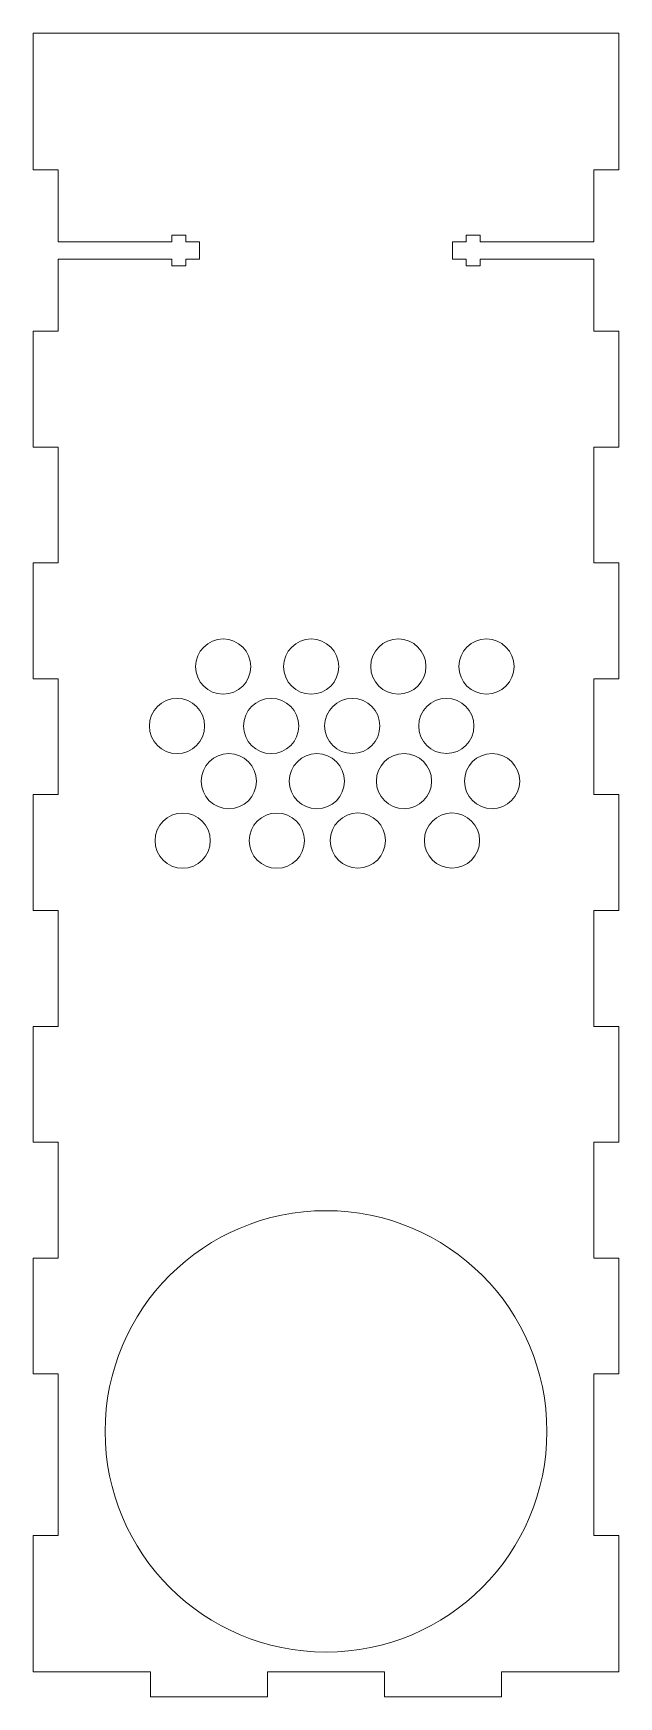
# Model space of a CAD drawing. Header units: inches. Extents: x 1020 to 1126, y -830 to -528.
import ezdxf

# ---------------------------------------------------------------- set-up
doc = ezdxf.new("R2010")
doc.units = ezdxf.units.IN
doc.header["$MEASUREMENT"] = 0
doc.layers.add('Laser Cut', color=7, linetype='Continuous')
doc.layers.add('Raster', color=7, linetype='Continuous')

# ---------------------------------------------------------------- blocks, each defined once
blk = doc.blocks.new('block 2')
at = {"layer": 'Laser Cut', "lineweight": 0}
for points in [[(1024.03, -784.08), (1024.03, -771), (1019.53, -771), (1019.53, -750), (1024.03, -750), (1024.03, -729), (1019.53, -729), (1019.53, -708), (1024.03, -708), (1024.03, -687), (1019.53, -687), (1019.53, -666), (1024.03, -666), (1024.03, -645), (1019.53, -645), (1019.53, -624), (1024.03, -624), (1024.03, -603), (1019.53, -603), (1019.53, -582), (1024.03, -582), (1024.03, -568.93), (1044.63, -568.93), (1044.63, -570.18), (1047.13, -570.18), (1047.13, -568.93), (1049.63, -568.93), (1049.63, -565.83), (1047.13, -565.83), (1047.13, -564.58), (1044.63, -564.58), (1044.63, -565.83), (1024.03, -565.83), (1024.03, -552.75), (1019.53, -552.75), (1019.53, -528), (1040.73, -528)], [(1104.33, -528), (1125.53, -528), (1125.53, -552.75), (1121.03, -552.75), (1121.03, -565.83), (1100.43, -565.83), (1100.43, -564.58), (1097.93, -564.58), (1097.93, -565.83), (1095.43, -565.83), (1095.43, -568.93), (1097.93, -568.93), (1097.93, -570.18), (1100.43, -570.18), (1100.43, -568.93), (1121.03, -568.93), (1121.03, -582), (1125.53, -582), (1125.53, -603), (1121.03, -603), (1121.03, -624), (1125.53, -624), (1125.53, -645), (1121.03, -645), (1121.03, -666), (1125.53, -666), (1125.53, -687), (1121.03, -687), (1121.03, -708), (1125.53, -708), (1125.53, -729), (1121.03, -729), (1121.03, -750), (1125.53, -750), (1125.53, -771), (1121.03, -771), (1121.03, -784.08)], [(1070.98, -825), (1061.93, -825), (1061.93, -829.5), (1040.73, -829.5), (1040.73, -825), (1019.53, -825), (1019.53, -800.25), (1024.03, -800.25), (1024.03, -787.18)], [(1121.03, -787.18), (1121.03, -800.25), (1125.53, -800.25), (1125.53, -825), (1104.33, -825), (1104.33, -829.5), (1083.13, -829.5), (1083.13, -825), (1074.08, -825)]]:
    blk.add_lwpolyline(points, dxfattribs=at)

msp = doc.modelspace()

# ---------------------------------------------------------------- linework, layer by layer
at = {"layer": 'Laser Cut', "lineweight": 0}
for points in [[(1024.03, -784.08), (1024.03, -787.18)], [(1121.03, -784.08), (1121.03, -787.18)], [(1019.53, -825), (1019.53, -825)], [(1070.98, -825), (1074.08, -825)]]:
    msp.add_lwpolyline(points, dxfattribs=at)
for points in [[(1040.73, -528), (1040.73, -528), (1054.96, -528), (1072.53, -528), (1090.09, -528), (1104.33, -528), (1104.33, -528), (1104.33, -528), (1090.09, -528), (1072.53, -528), (1054.96, -528), (1040.73, -528), (1040.73, -528)], [(1112.53, -781.41), (1112.53, -803.5), (1094.62, -821.41), (1072.53, -821.41), (1050.43, -821.41), (1032.53, -803.5), (1032.53, -781.41), (1032.53, -759.31), (1050.43, -741.41), (1072.53, -741.41), (1094.62, -741.41), (1112.53, -759.31), (1112.53, -781.41)]]:
    msp.add_open_spline(points, degree=3, knots=[0, 0, 0, 0, 1, 1, 1, 2, 2, 2, 3, 3, 3, 4, 4, 4, 4], dxfattribs=at)
at = {"layer": 'Raster', "lineweight": 0}
for points in [[(1058.91, -642.79), (1058.91, -640.03), (1056.67, -637.79), (1053.91, -637.79), (1051.15, -637.79), (1048.91, -640.03), (1048.91, -642.79), (1048.91, -645.55), (1051.15, -647.79), (1053.91, -647.79), (1056.67, -647.79), (1058.91, -645.55), (1058.91, -642.79)], [(1074.85, -642.79), (1074.85, -640.03), (1072.61, -637.79), (1069.85, -637.79), (1067.09, -637.79), (1064.85, -640.03), (1064.85, -642.79), (1064.85, -645.55), (1067.09, -647.79), (1069.85, -647.79), (1072.61, -647.79), (1074.85, -645.55), (1074.85, -642.79)], [(1090.63, -642.78), (1090.63, -640.02), (1088.39, -637.78), (1085.63, -637.78), (1082.87, -637.78), (1080.63, -640.02), (1080.63, -642.78), (1080.63, -645.54), (1082.87, -647.78), (1085.63, -647.78), (1088.39, -647.78), (1090.63, -645.54), (1090.63, -642.78)], [(1106.58, -642.78), (1106.58, -640.02), (1104.34, -637.78), (1101.58, -637.78), (1098.82, -637.78), (1096.58, -640.02), (1096.58, -642.78), (1096.58, -645.54), (1098.82, -647.78), (1101.58, -647.78), (1104.34, -647.78), (1106.58, -645.54), (1106.58, -642.78)], [(1050.55, -653.56), (1050.55, -650.8), (1048.31, -648.56), (1045.55, -648.56), (1042.79, -648.56), (1040.55, -650.8), (1040.55, -653.56), (1040.55, -656.33), (1042.79, -658.56), (1045.55, -658.56), (1048.31, -658.56), (1050.55, -656.33), (1050.55, -653.56)], [(1067.6, -653.56), (1067.6, -650.8), (1065.36, -648.56), (1062.6, -648.56), (1059.84, -648.56), (1057.6, -650.8), (1057.6, -653.56), (1057.6, -656.33), (1059.84, -658.56), (1062.6, -658.56), (1065.36, -658.56), (1067.6, -656.33), (1067.6, -653.56)], [(1082.28, -653.55), (1082.28, -650.79), (1080.04, -648.55), (1077.28, -648.55), (1074.52, -648.55), (1072.28, -650.79), (1072.28, -653.55), (1072.28, -656.31), (1074.52, -658.55), (1077.28, -658.55), (1080.04, -658.55), (1082.28, -656.31), (1082.28, -653.55)], [(1099.32, -653.55), (1099.32, -650.79), (1097.08, -648.55), (1094.32, -648.55), (1091.56, -648.55), (1089.32, -650.79), (1089.32, -653.55), (1089.32, -656.31), (1091.56, -658.55), (1094.32, -658.55), (1097.08, -658.55), (1099.32, -656.31), (1099.32, -653.55)], [(1059.93, -663.56), (1059.93, -660.8), (1057.69, -658.56), (1054.93, -658.56), (1052.17, -658.56), (1049.93, -660.8), (1049.93, -663.56), (1049.93, -666.33), (1052.17, -668.56), (1054.93, -668.56), (1057.69, -668.56), (1059.93, -666.33), (1059.93, -663.56)], [(1075.87, -663.56), (1075.87, -660.8), (1073.64, -658.56), (1070.87, -658.56), (1068.11, -658.56), (1065.87, -660.8), (1065.87, -663.56), (1065.87, -666.33), (1068.11, -668.56), (1070.87, -668.56), (1073.64, -668.56), (1075.87, -666.33), (1075.87, -663.56)], [(1091.65, -663.55), (1091.65, -660.79), (1089.42, -658.55), (1086.65, -658.55), (1083.89, -658.55), (1081.65, -660.79), (1081.65, -663.55), (1081.65, -666.31), (1083.89, -668.55), (1086.65, -668.55), (1089.42, -668.55), (1091.65, -666.31), (1091.65, -663.55)], [(1107.6, -663.55), (1107.6, -660.79), (1105.36, -658.55), (1102.6, -658.55), (1099.84, -658.55), (1097.6, -660.79), (1097.6, -663.55), (1097.6, -666.31), (1099.84, -668.55), (1102.6, -668.55), (1105.36, -668.55), (1107.6, -666.31), (1107.6, -663.55)], [(1083.3, -674.32), (1083.3, -671.56), (1081.06, -669.32), (1078.3, -669.32), (1075.54, -669.32), (1073.3, -671.56), (1073.3, -674.32), (1073.3, -677.08), (1075.54, -679.32), (1078.3, -679.32), (1081.06, -679.32), (1083.3, -677.08), (1083.3, -674.32)], [(1100.34, -674.32), (1100.34, -671.56), (1098.1, -669.32), (1095.34, -669.32), (1092.58, -669.32), (1090.34, -671.56), (1090.34, -674.32), (1090.34, -677.08), (1092.58, -679.32), (1095.34, -679.32), (1098.1, -679.32), (1100.34, -677.08), (1100.34, -674.32)], [(1051.57, -674.34), (1051.57, -671.57), (1049.34, -669.34), (1046.57, -669.34), (1043.81, -669.34), (1041.57, -671.57), (1041.57, -674.34), (1041.57, -677.1), (1043.81, -679.34), (1046.57, -679.34), (1049.34, -679.34), (1051.57, -677.1), (1051.57, -674.34)], [(1068.62, -674.34), (1068.62, -671.57), (1066.38, -669.34), (1063.62, -669.34), (1060.86, -669.34), (1058.62, -671.57), (1058.62, -674.34), (1058.62, -677.1), (1060.86, -679.34), (1063.62, -679.34), (1066.38, -679.34), (1068.62, -677.1), (1068.62, -674.34)]]:
    msp.add_open_spline(points, degree=3, knots=[0, 0, 0, 0, 1, 1, 1, 2, 2, 2, 3, 3, 3, 4, 4, 4, 4], dxfattribs=at)

# ---------------------------------------------------------------- block references
at = {"layer": 'Laser Cut'}
msp.add_blockref('block 2', (0, 0), dxfattribs=at)

doc.saveas('drawing.dxf')
